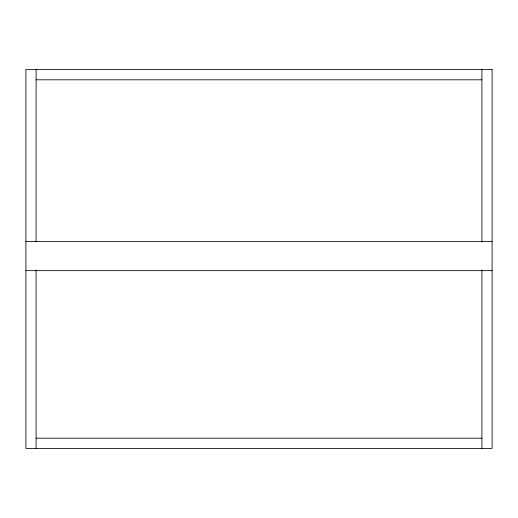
<?xml version="1.0" encoding="UTF-8"?>
<svg xmlns="http://www.w3.org/2000/svg" width="518" height="518" viewBox="0 0 518 518"><rect width="100%" height="100%" fill="white"/><g stroke="black" fill="none" stroke-linecap="round" stroke-linejoin="round"><path stroke-width="0.78" d="M36.098 79.804L481.902 79.804M25.9 241.517L492.1 241.517M25.9 270.655L492.1 270.655M36.098 438.196L481.902 438.196M481.902 69.606L481.902 241.712M481.902 269.923L481.902 448.394M36.098 69.606L36.098 241.608M36.098 269.923L36.098 448.394M492.1 69.606L25.9 69.606L25.9 448.394L492.1 448.394L492.1 69.606"/></g></svg>
